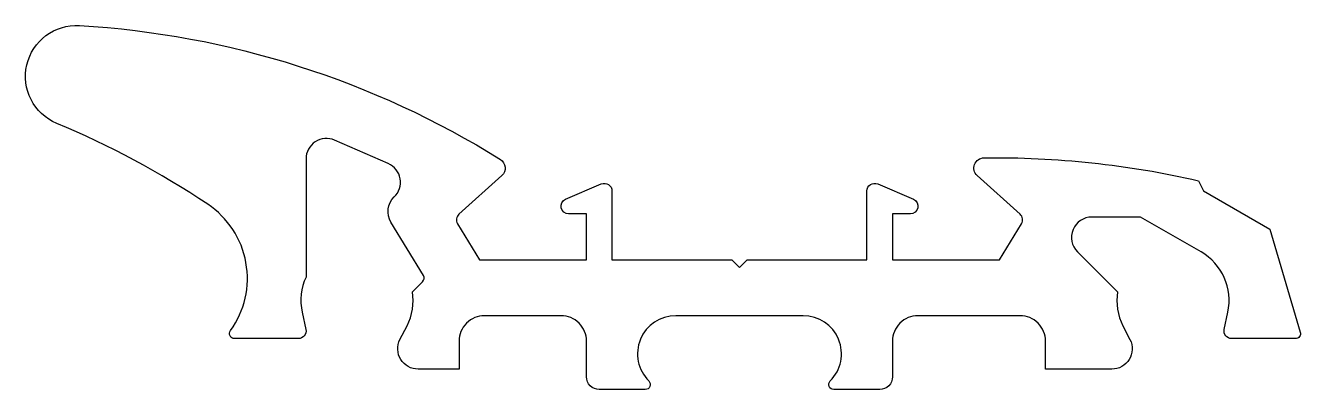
# Model space of a CAD drawing. Extents: x 227.9 to 277.9, y 257.5 to 271.8.
import ezdxf

# ---------------------------------------------------------------- set-up
doc = ezdxf.new("R2010")
doc.units = 0
doc.layers.add('ANA', color=220, linetype='CONTINUOUS')

msp = doc.modelspace()

# ---------------------------------------------------------------- linework, layer by layer
at = {"layer": 'ANA'}
msp.add_lwpolyline([(250.517, 265.549, -0.538437), (250.935, 265.273), (250.935, 262.573), (255.635, 262.573), (255.935, 262.273), (256.235, 262.573), (260.934, 262.573), (260.934, 265.273, -0.539065), (261.353, 265.549), (262.753, 264.949, -0.815055), (262.634, 264.373), (261.934, 264.373), (261.934, 262.573), (266.134, 262.573), (266.99, 263.985, 0.3605), (266.935, 264.363), (265.257, 265.876, -0.681646), (265.519, 266.573, -0.06067), (273.933, 265.673), (274.133, 265.273), (276.733, 263.773), (277.925, 259.73), (277.925, 259.73, -0.500925), (277.733, 259.474), (275.233, 259.474, -0.476896), (274.94, 259.836), (275.085, 260.514, 0.325419), (274.033, 262.879), (271.661, 264.248), (269.751, 264.248, 0.667854), (269.186, 262.883), (270.759, 261.31, 0.156549), (270.972, 259.979), (271.247, 259.436, -0.559027), (270.534, 258.274), (267.934, 258.274), (267.934, 259.374, 0.414214), (266.934, 260.373), (262.934, 260.373, 0.414214), (261.934, 259.374), (261.934, 257.974, -0.414214), (261.434, 257.474), (259.632, 257.474, -0.664381), (259.493, 257.811, 0.668925), (258.435, 260.373), (253.435, 260.373, 0.668683), (252.377, 257.811, -0.67164), (252.238, 257.474), (250.436, 257.474, -0.414214), (249.936, 257.974), (249.936, 259.374, 0.414214), (248.936, 260.373), (245.936, 260.373, 0.414214), (244.936, 259.374), (244.936, 258.274), (243.336, 258.274, -0.559865), (242.622, 259.436), (242.898, 259.979), (242.898, 259.978, 0.157028), (243.11, 261.31), (243.509, 261.708, 0.348961), (243.539, 261.954), (242.269, 264.046, -0.350716), (242.397, 265.038), (242.397, 265.038, 0.534152), (242.163, 266.346), (240.057, 267.267, 0.540924), (238.937, 266.534), (238.937, 261.89, 0.161375), (238.785, 260.514), (238.93, 259.836, -0.47758), (238.637, 259.474), (236.137, 259.474), (236.137, 259.473, -0.611802), (235.975, 259.791, 0.424907), (235.082, 264.75, 0.048008), (229.164, 267.928), (229.164, 267.928, -0.843564), (230.054, 271.769, -0.125656), (246.557, 266.512, -0.498853), (246.613, 265.876), (244.935, 264.363, 0.359611), (244.88, 263.985), (245.736, 262.573), (249.936, 262.573), (249.936, 264.373), (249.236, 264.373, -0.816126), (249.117, 264.949), (250.517, 265.549)], format="xyb", dxfattribs=at)

doc.saveas('drawing.dxf')
